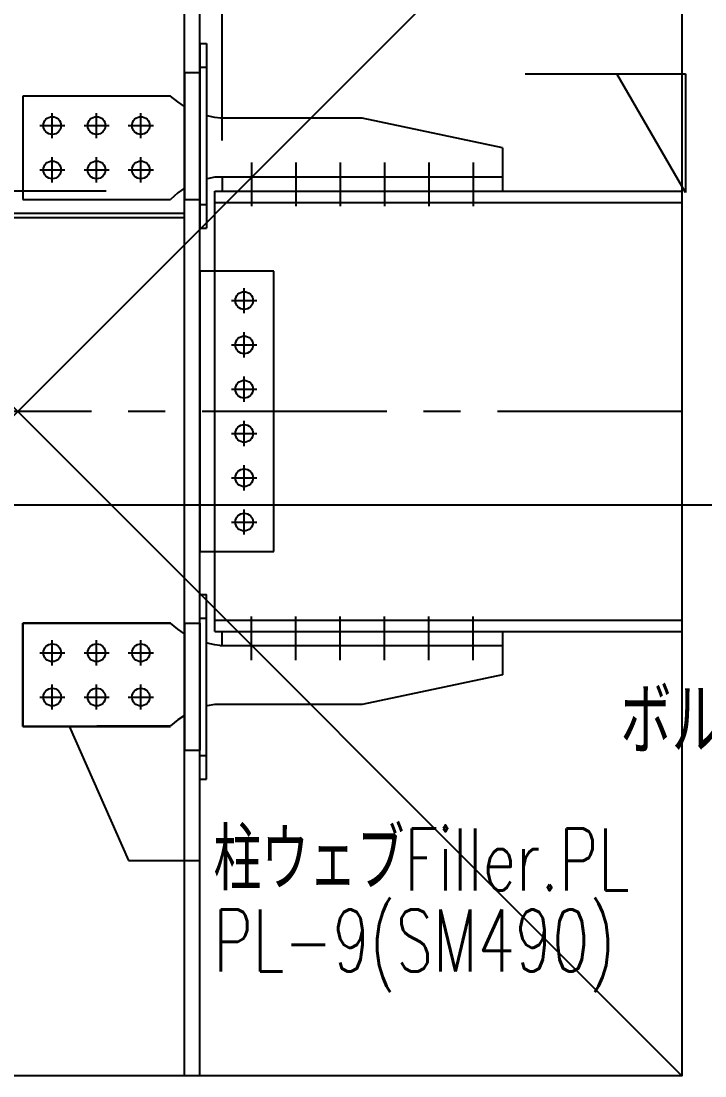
# Model space of a CAD drawing. Extents: x -668440 to 810000, y -1678500 to 210463.
# Drawn here: x -627961 to -618698, y -1049743 to -1035458 of the extents above; entities that cross this region are included whole.
import ezdxf
from ezdxf.enums import TextEntityAlignment as Align

# ---------------------------------------------------------------- set-up
doc = ezdxf.new("R2010")
doc.units = 0
doc.header["$MEASUREMENT"] = 0
doc.linetypes.add('CENTER', pattern=[2, 1.25, -0.25, 0.25, -0.25])
doc.layers.get('0').update_dxf_attribs({"color": 3, "linetype": 'CONTINUOUS'})
doc.layers.get('Defpoints').update_dxf_attribs({"color": 251, "linetype": 'CONTINUOUS'})
doc.layers.add('00_ADDL', color=253, linetype='CONTINUOUS', plot=False)
for name, color, linetype in [('100', 5, 'CENTER'), ('_1-3_L-CS', 1, 'CONTINUOUS'), ('_1-B_TXT1', 3, 'CONTINUOUS'), ('_5-6_GS-M', 6, 'CONTINUOUS'), ('BEAM_H-596x199x10x15x13', 7, 'CONTINUOUS'), ('BOLT', 4, 'CONTINUOUS'), ('C400-N19-6M22_d', 7, 'CONTINUOUS'), ('C400-N19-6M22_u', 7, 'CONTINUOUS'), ('cfhole_d', 7, 'CONTINUOUS'), ('cfhole_u', 7, 'CONTINUOUS'), ('cfr_d', 7, 'CONTINUOUS'), ('cfr_u', 7, 'CONTINUOUS'), ('chole', 7, 'CONTINUOUS'), ('COL_H-494x302x13x21x13', 7, 'CONTINUOUS'), ('cwr_d', 7, 'CONTINUOUS'), ('cwr_u', 7, 'CONTINUOUS'), ('SH400-12-6-0-M22@60(0.0)', 7, 'CONTINUOUS')]:
    doc.layers.add(name, color=color, linetype=linetype)
doc.styles.add('DRACAD', font='txt', dxfattribs={"width": 0.85, "bigfont": 'extfont2'})
doc.styles.add('S030', font='simplex.shx', dxfattribs={"width": 0.8, "bigfont": 'extfont2.shx'})
doc.styles.get("Standard").update_dxf_attribs({"font": 'Osaka.ttc'})
doc.dimstyles.new('ISO-25', dxfattribs={"dimtxt": 2.5, "dimasz": 2.5, "dimexe": 1.25, "dimexo": 0.625, "dimtad": 1, "dimdec": 4, "dimdsep": 46, "dimtxsty": 'Standard', "dimcen": 2.5, "dimadec": 0, "dimazin": 0, "dimtfac": 1, "dimtdec": 4, "dimtmove": 0, "dimatfit": 3, "dimfxl": 1, "dimtolj": 1, "dimtzin": 0, "dimarcsym": 0})

# ---------------------------------------------------------------- blocks, each defined once
blk = doc.blocks.new('_ORIGIN')
at = {"color": 0, "linetype": 'ByBlock', "lineweight": -2}
blk.add_line((0, 0), (-1, 0), dxfattribs=at)
blk.add_circle((0, 0), 0.5, dxfattribs=at)
blk = doc.blocks.new('*D8527')
at = {"layer": '_5-6_GS-M', "color": 0, "lineweight": -2}
for p, q in [((-230300.4, -408401.1), (-230300.4, -408195.6)), ((-230300.4, -408351.1), (-230300.4, -408301.1)), ((-229750.8, -408401.1), (-230301.4, -408401.1)), ((-230300.4, -408401.1), (-230300.4, -408431.1)), ((-230065.8, -408431.1), (-230301.4, -408431.1)), ((-230300.4, -408481.1), (-230300.4, -408531.1))]:
    blk.add_line(p, q, dxfattribs=at)
at = {"layer": 'Defpoints', "color": 0}
for p in [(-229700.8, -408401.1), (-230300.4, -408431.1), (-230015.8, -408431.1)]:
    blk.add_point(p, dxfattribs=at)
at = {"layer": '_5-6_GS-M', "color": 0, "lineweight": -2, "xscale": 50, "yscale": 50, "zscale": 50}
for p, rotation in [((-230300.4, -408401.1), 270), ((-230300.4, -408431.1), 90)]:
    blk.add_blockref('_ORIGIN', p, dxfattribs=dict(at, rotation=rotation))
at = {"layer": '_5-6_GS-M', "color": 0, "insert": (-230345.4, -408248.3), "char_height": 50, "attachment_point": 5, "rotation": 90, "style": 'DRACAD'}
blk.add_mtext('\\A1;30', dxfattribs=at)
blk = doc.blocks.new('*D8533')
at = {"layer": '_5-6_GS-M', "color": 0, "lineweight": -2}
for p, q in [((-229673.8, -408111.9), (-229723.8, -408111.9)), ((-229623.8, -408151.1), (-229623.8, -408110.7)), ((-229593.8, -408111.9), (-229623.8, -408111.9)), ((-229593.8, -408332.1), (-229593.8, -408110.7)), ((-229593.8, -408111.9), (-229031.3, -408111.9)), ((-229543.8, -408111.9), (-229493.8, -408111.9))]:
    blk.add_line(p, q, dxfattribs=at)
at = {"layer": 'Defpoints', "color": 0}
for p in [(-229623.8, -408111.9), (-229623.8, -408201.1), (-229593.8, -408382.1)]:
    blk.add_point(p, dxfattribs=at)
at = {"layer": '_5-6_GS-M', "color": 0, "lineweight": -2, "xscale": 50, "yscale": 50, "zscale": 50}
blk.add_blockref('_ORIGIN', (-229623.8, -408111.9), dxfattribs=at)
at = {"layer": '_5-6_GS-M', "color": 0, "lineweight": -2, "xscale": 50, "yscale": 50, "zscale": 50, "rotation": 180}
blk.add_blockref('_ORIGIN', (-229593.8, -408111.9), dxfattribs=at)
at = {"layer": '_5-6_GS-M', "color": 0, "insert": (-229262.5, -408025.3), "char_height": 50, "attachment_point": 5, "style": 'DRACAD'}
blk.add_mtext('\\A1;\\A1;柱フェイスから\\P金物底板端部：30', dxfattribs=at)
blk = doc.blocks.new('剛接合部C1Y')
for p, q in [((-229644.77238, -408431.07507), (-230096.77238, -408431.07507)), ((-229644.77238, -408437.07507), (-230096.77238, -408437.07507))]:
    blk.add_line(p, q)
at = {"layer": '00_ADDL'}
for p, q in [((-230770.77238, -407799.07507), (-228970.77238, -409599.07507)), ((-228970.77238, -407799.07507), (-230770.77238, -409599.07507))]:
    blk.add_line(p, q, dxfattribs=at)
at = {"layer": '00_ADDL', "transparency": 33554661}
blk.add_line((-228105.77238, -408826.07507), (-230066.06511, -408826.07507), dxfattribs=at)
at = {"layer": '00_ADDL'}
blk.add_lwpolyline([(-230770.77238, -409599.07507), (-230770.77238, -407799.07507), (-228970.77238, -407799.07507), (-228970.77238, -409599.07507)], close=True, dxfattribs=at)
at = {"layer": '100', "linetype": 'CENTER', "ltscale": 200}
blk.add_line((-226970.77238, -408699.07507), (-232770.77238, -408699.07507), dxfattribs=at)
at = {"layer": '_1-3_L-CS'}
for p, q in [((-229182.95792, -408241.77688), (-228965.82277, -408241.77688)), ((-228965.82277, -408402.84666), (-229058.81645, -408241.77688)), ((-228965.82277, -408241.77688), (-228965.82277, -408402.84666)), ((-229800.77238, -409125.27507), (-229720.67682, -409307.21283)), ((-229720.67682, -409307.21283), (-229623.38395, -409307.51848))]:
    blk.add_line(p, q, dxfattribs=at)
at = {"layer": 'BEAM_H-596x199x10x15x13'}
for p, q in [((-229603.77238, -408401.07507), (-228970.77238, -408401.07507)), ((-229603.77238, -408997.07507), (-229603.77238, -408401.07507)), ((-229603.77238, -408416.07507), (-228970.77238, -408416.07507)), ((-229603.77238, -408982.07507), (-228970.77238, -408982.07507)), ((-229603.77238, -408997.07507), (-228970.77238, -408997.07507))]:
    blk.add_line(p, q, dxfattribs=at)
at = {"layer": 'BOLT'}
for p, q in [((-229823.77238, -408329.07507), (-229823.77238, -408295.07507)), ((-229763.77238, -408329.07507), (-229763.77238, -408295.07507)), ((-229703.77238, -408329.07507), (-229703.77238, -408295.07507)), ((-229840.77238, -408312.07507), (-229806.77238, -408312.07507)), ((-229780.77238, -408312.07507), (-229746.77238, -408312.07507)), ((-229720.77238, -408312.07507), (-229686.77238, -408312.07507)), ((-229823.77238, -408389.07507), (-229823.77238, -408355.07507)), ((-229763.77238, -408389.07507), (-229763.77238, -408355.07507)), ((-229703.77238, -408389.07507), (-229703.77238, -408355.07507)), ((-229553.77238, -408362.07507), (-229553.77238, -408421.07507)), ((-229493.77238, -408362.07507), (-229493.77238, -408421.07507)), ((-229433.77238, -408362.07507), (-229433.77238, -408421.07507)), ((-229373.77238, -408362.07507), (-229373.77238, -408421.07507)), ((-229313.77238, -408362.07507), (-229313.77238, -408421.07507)), ((-229253.77238, -408362.07507), (-229253.77238, -408421.07507)), ((-229840.77238, -408372.07507), (-229806.77238, -408372.07507)), ((-229780.77238, -408372.07507), (-229746.77238, -408372.07507)), ((-229720.77238, -408372.07507), (-229686.77238, -408372.07507)), ((-229563.77238, -408566.07507), (-229563.77238, -408532.07507)), ((-229580.77238, -408549.07507), (-229546.77238, -408549.07507)), ((-229563.77238, -408626.07507), (-229563.77238, -408592.07507)), ((-229580.77238, -408609.07507), (-229546.77238, -408609.07507)), ((-229563.77238, -408686.07507), (-229563.77238, -408652.07507)), ((-229580.77238, -408669.07507), (-229546.77238, -408669.07507)), ((-229563.77238, -408746.07507), (-229563.77238, -408712.07507)), ((-229580.77238, -408729.07507), (-229546.77238, -408729.07507)), ((-229563.77238, -408806.07507), (-229563.77238, -408772.07507)), ((-229580.77238, -408789.07507), (-229546.77238, -408789.07507)), ((-229563.77238, -408866.07507), (-229563.77238, -408832.07507)), ((-229580.77238, -408849.07507), (-229546.77238, -408849.07507)), ((-229553.77238, -409036.07507), (-229553.77238, -408977.07507)), ((-229493.77238, -409036.07507), (-229493.77238, -408977.07507)), ((-229433.77238, -409036.07507), (-229433.77238, -408977.07507)), ((-229373.77238, -409036.07507), (-229373.77238, -408977.07507)), ((-229313.77238, -409036.07507), (-229313.77238, -408977.07507)), ((-229253.77238, -409036.07507), (-229253.77238, -408977.07507)), ((-229823.77238, -409043.07507), (-229823.77238, -409009.07507)), ((-229763.77238, -409043.07507), (-229763.77238, -409009.07507)), ((-229703.77238, -409043.07507), (-229703.77238, -409009.07507)), ((-229840.77238, -409026.07507), (-229806.77238, -409026.07507)), ((-229780.77238, -409026.07507), (-229746.77238, -409026.07507)), ((-229720.77238, -409026.07507), (-229686.77238, -409026.07507)), ((-229823.77238, -409103.07507), (-229823.77238, -409069.07507)), ((-229763.77238, -409103.07507), (-229763.77238, -409069.07507)), ((-229703.77238, -409103.07507), (-229703.77238, -409069.07507)), ((-229840.77238, -409086.07507), (-229806.77238, -409086.07507)), ((-229780.77238, -409086.07507), (-229746.77238, -409086.07507)), ((-229720.77238, -409086.07507), (-229686.77238, -409086.07507))]:
    blk.add_line(p, q, dxfattribs=at)
at = {"layer": 'C400-N19-6M22_d'}
for p, q in [((-229863.77238, -409126.07507), (-229863.77238, -408986.07507)), ((-229863.77238, -408986.07507), (-229663.77238, -408986.07507)), ((-229653.77238, -408994.07507), (-229663.77238, -408986.07507)), ((-229644.77238, -409000.37507), (-229653.77238, -408994.07507)), ((-229593.77238, -409016.07507), (-229593.77238, -408997.07507)), ((-229593.77238, -408997.07507), (-229213.77238, -408997.07507)), ((-229213.77238, -408997.07507), (-229213.77238, -409056.07507)), ((-229613.77238, -409013.07507), (-229614.77238, -409012.77507)), ((-229603.77238, -409015.07507), (-229613.77238, -409013.07507)), ((-229596.77238, -409016.07507), (-229603.77238, -409015.07507)), ((-229596.77238, -409016.07507), (-229213.77238, -409016.07507)), ((-229213.77238, -409056.07507), (-229403.77238, -409096.07507)), ((-229613.77238, -409098.07507), (-229614.77238, -409098.37507)), ((-229603.77238, -409096.07507), (-229613.77238, -409098.07507)), ((-229403.77238, -409096.07507), (-229603.77238, -409096.07507)), ((-229653.77238, -409117.07507), (-229663.77238, -409125.07507)), ((-229644.77238, -409110.77507), (-229653.77238, -409117.07507)), ((-229663.77238, -409125.07507), (-229863.77238, -409126.07507))]:
    blk.add_line(p, q, dxfattribs=at)
for centre in [(-229823.77238, -409026.07507), (-229763.77238, -409026.07507), (-229703.77238, -409026.07507), (-229823.77238, -409086.07507), (-229763.77238, -409086.07507), (-229703.77238, -409086.07507)]:
    blk.add_circle(centre, 12, dxfattribs=at)
at = {"layer": 'C400-N19-6M22_u'}
for p, q in [((-229663.77238, -408272.07507), (-229863.77238, -408272.07507)), ((-229863.77238, -408272.07507), (-229863.77238, -408412.07507)), ((-229653.77238, -408280.07507), (-229663.77238, -408272.07507)), ((-229644.77238, -408286.37507), (-229653.77238, -408280.07507)), ((-229613.77238, -408299.07507), (-229614.77238, -408298.77507)), ((-229603.77238, -408301.07507), (-229613.77238, -408299.07507)), ((-229595.77238, -408302.07507), (-229603.77238, -408301.07507)), ((-229403.77238, -408302.07507), (-229595.77238, -408302.07507)), ((-229213.77238, -408342.07507), (-229403.77238, -408302.07507)), ((-229213.77238, -408342.07507), (-229213.77238, -408401.07507)), ((-229613.77238, -408384.07507), (-229614.77238, -408384.37507)), ((-229603.77238, -408382.07507), (-229613.77238, -408384.07507)), ((-229213.77238, -408382.07507), (-229603.77238, -408382.07507)), ((-229593.77238, -408382.07507), (-229593.77238, -408401.07507)), ((-229653.77238, -408403.07507), (-229663.77238, -408412.07507)), ((-229644.77238, -408396.77507), (-229653.77238, -408403.07507)), ((-229593.77238, -408401.07507), (-229213.77238, -408401.07507)), ((-229863.77238, -408412.07507), (-229663.77238, -408412.07507))]:
    blk.add_line(p, q, dxfattribs=at)
for centre in [(-229823.77238, -408312.07507), (-229763.77238, -408312.07507), (-229703.77238, -408312.07507), (-229823.77238, -408372.07507), (-229763.77238, -408372.07507), (-229703.77238, -408372.07507)]:
    blk.add_circle(centre, 12, dxfattribs=at)
at = {"layer": 'cfhole_d'}
for p, q in [((-229644.77238, -408986.07507), (-229644.77238, -409158.07507)), ((-229644.77238, -408986.07507), (-229623.77238, -408986.07507)), ((-229623.77238, -408986.07507), (-229623.77238, -409158.07507)), ((-229644.77238, -409158.07507), (-229623.77238, -409158.07507))]:
    blk.add_line(p, q, dxfattribs=at)
at = {"layer": 'cfhole_u'}
for p, q in [((-229644.77238, -408240.07507), (-229623.77238, -408240.07507)), ((-229644.77238, -408240.07507), (-229644.77238, -408412.07507)), ((-229623.77238, -408240.07507), (-229623.77238, -408412.07507)), ((-229644.77238, -408412.07507), (-229623.77238, -408412.07507))]:
    blk.add_line(p, q, dxfattribs=at)
at = {"layer": 'cfr_d'}
for p, q in [((-229623.77238, -409197.07507), (-229623.77238, -408947.07507)), ((-229623.77238, -408947.07507), (-229614.77238, -408947.07507)), ((-229614.77238, -409197.07507), (-229614.77238, -408947.07507)), ((-229623.77238, -408979.07507), (-229614.77238, -408979.07507)), ((-229623.77238, -409165.07507), (-229614.77238, -409165.07507)), ((-229623.77238, -409197.07507), (-229614.77238, -409197.07507))]:
    blk.add_line(p, q, dxfattribs=at)
at = {"layer": 'cfr_u'}
for p, q in [((-229623.77238, -408201.07507), (-229614.77238, -408201.07507)), ((-229623.77238, -408201.07507), (-229623.77238, -408451.07507)), ((-229614.77238, -408201.07507), (-229614.77238, -408451.07507)), ((-229623.77238, -408233.07507), (-229614.77238, -408233.07507)), ((-229623.77238, -408419.07507), (-229614.77238, -408419.07507)), ((-229623.77238, -408451.07507), (-229614.77238, -408451.07507))]:
    blk.add_line(p, q, dxfattribs=at)
at = {"layer": 'chole'}
for centre in [(-229823.77238, -408312.07507), (-229763.77238, -408312.07507), (-229703.77238, -408312.07507), (-229823.77238, -408372.07507), (-229763.77238, -408372.07507), (-229703.77238, -408372.07507), (-229823.77238, -409026.07507), (-229763.77238, -409026.07507), (-229703.77238, -409026.07507), (-229823.77238, -409086.07507), (-229763.77238, -409086.07507), (-229703.77238, -409086.07507)]:
    blk.add_circle(centre, 12, dxfattribs=at)
at = {"layer": 'COL_H-494x302x13x21x13'}
for p, q in [((-229644.77238, -409599.07507), (-229644.77238, -407799.07507)), ((-229623.77238, -409599.07507), (-229623.77238, -407799.07507))]:
    blk.add_line(p, q, dxfattribs=at)
at = {"layer": 'cwr_d'}
for p, q in [((-229663.77238, -408986.07507), (-229863.77238, -408986.07507)), ((-229863.77238, -408986.07507), (-229863.77238, -409126.07507)), ((-229863.77238, -409126.07507), (-229663.77238, -409126.07507))]:
    blk.add_line(p, q, dxfattribs=at)
for centre in [(-229823.77238, -409026.07507), (-229763.77238, -409026.07507), (-229703.77238, -409026.07507), (-229823.77238, -409086.07507), (-229763.77238, -409086.07507), (-229703.77238, -409086.07507)]:
    blk.add_circle(centre, 12, dxfattribs=at)
at = {"layer": 'cwr_u'}
for p, q in [((-229663.77238, -408272.07507), (-229863.77238, -408272.07507)), ((-229863.77238, -408272.07507), (-229863.77238, -408412.07507)), ((-229863.77238, -408412.07507), (-229663.77238, -408412.07507))]:
    blk.add_line(p, q, dxfattribs=at)
for centre in [(-229823.77238, -408312.07507), (-229763.77238, -408312.07507), (-229703.77238, -408312.07507), (-229823.77238, -408372.07507), (-229763.77238, -408372.07507), (-229703.77238, -408372.07507)]:
    blk.add_circle(centre, 12, dxfattribs=at)
at = {"layer": 'SH400-12-6-0-M22@60(0.0)'}
for p, q in [((-229623.77238, -408509.07507), (-229623.77238, -408889.07507)), ((-229523.77238, -408509.07507), (-229623.77238, -408509.07507)), ((-229523.77238, -408889.07507), (-229523.77238, -408509.07507)), ((-229623.77238, -408889.07507), (-229523.77238, -408889.07507))]:
    blk.add_line(p, q, dxfattribs=at)
for centre in [(-229563.77238, -408549.07507), (-229563.77238, -408609.07507), (-229563.77238, -408669.07507), (-229563.77238, -408729.07507), (-229563.77238, -408789.07507), (-229563.77238, -408849.07507)]:
    blk.add_circle(centre, 12, dxfattribs=at)
at = {"layer": '_1-B_TXT1', "color": 3, "style": 'S030', "width": 0.7}
for s, height, p in [('ボルト締結用切欠', 90, (-229054.20777, -409118.48135)), ('柱ウェブFiller.PL', 84, (-229605.32891, -409305.86964)), ('PL-9(SM490)', 84, (-229605.32891, -409415.50861))]:
    blk.add_text(s, height=height, dxfattribs=at).set_placement(p, align=Align.MIDDLE_LEFT)
at = {"layer": '_5-6_GS-M'}
dim = blk.add_linear_dim(base=(-229623.77238, -408111.94755), p1=(-229593.77238, -408382.07507), p2=(-229623.77238, -408201.07507), text='\\A1;柱フェイスから\\P金物底板端部：<>', dimstyle='ISO-25', override={"dimtxt": 50, "dimasz": 50, "dimexo": 50, "dimgap": 20, "dimdec": 0, "dimtxsty": 'DRACAD', "dimblk1": 'ORIGIN', "dimblk2": 'ORIGIN', "dimsah": 1, "dimtfill": 0, "dimtfillclr": 0}, dxfattribs=at)
dim.commit()
dim.dimension.update_dxf_attribs({"geometry": '*D8533', "text_midpoint": (-229262.51196, -408111.94755), "dimtype": 128})
dim = blk.add_linear_dim(base=(-230300.40399, -408431.07507), p1=(-229700.77238, -408401.07507), p2=(-230015.77236, -408431.07507), angle=90, dimstyle='ISO-25', override={"dimtxt": 50, "dimasz": 50, "dimexe": 1, "dimexo": 50, "dimgap": 20, "dimdec": 0, "dimtxsty": 'DRACAD', "dimblk1": 'ORIGIN', "dimblk2": 'ORIGIN', "dimsah": 1}, dxfattribs=at)
dim.commit()
dim.dimension.update_dxf_attribs({"geometry": '*D8527', "text_midpoint": (-230300.40399, -408248.31465), "dimtype": 128})

msp = doc.modelspace()

# ---------------------------------------------------------------- block references
at = {"xscale": 10, "yscale": 10, "zscale": 10}
msp.add_blockref('剛接合部C1Y', (1670698.7, 3046247.4, 5600), dxfattribs=at)

doc.saveas('drawing.dxf')
